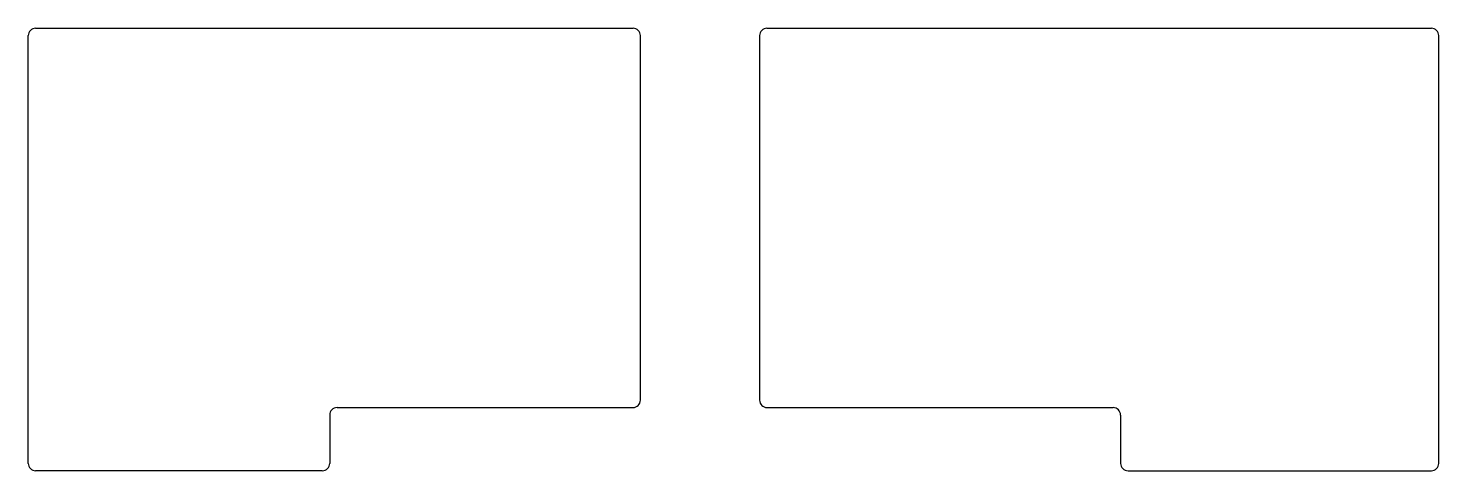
# Model space of a CAD drawing. Header units: millimetres. Extents: x 22 to 400, y -142 to -24.
import ezdxf

# ---------------------------------------------------------------- set-up
doc = ezdxf.new("R2010")
doc.units = ezdxf.units.MM

msp = doc.modelspace()

# ---------------------------------------------------------------- linework, layer by layer
for p, q in [((21.5, -140.5), (21.5, -25.5)), ((23.5, -23.5), (184, -23.5)), ((186, -123.5), (186, -25.5)), ((218, -25.5), (218, -123.5)), ((220, -23.5), (398.5, -23.5)), ((400.5, -140.5), (400.5, -25.5)), ((102.5, -127.5), (102.5, -140.5)), ((104.5, -125.5), (184, -125.5)), ((220, -125.5), (313, -125.5)), ((315, -127.5), (315, -140.5)), ((100.5, -142.5), (23.5, -142.5)), ((317, -142.5), (398.5, -142.5))]:
    msp.add_line(p, q)
for centre, start, end in [((23.5, -25.5), 90, 180), ((184, -25.5), 0, 90), ((220, -25.5), 90, 180), ((398.5, -25.5), 0, 90), ((184, -123.5), 270, 0), ((220, -123.5), 180, 270), ((104.5, -127.5), 90, 180), ((313, -127.5), 0, 90), ((23.5, -140.5), 180, 270), ((100.5, -140.5), 270, 0), ((317, -140.5), 180, 270), ((398.5, -140.5), 270, 0)]:
    msp.add_arc(centre, 2, start, end)

doc.saveas('drawing.dxf')
